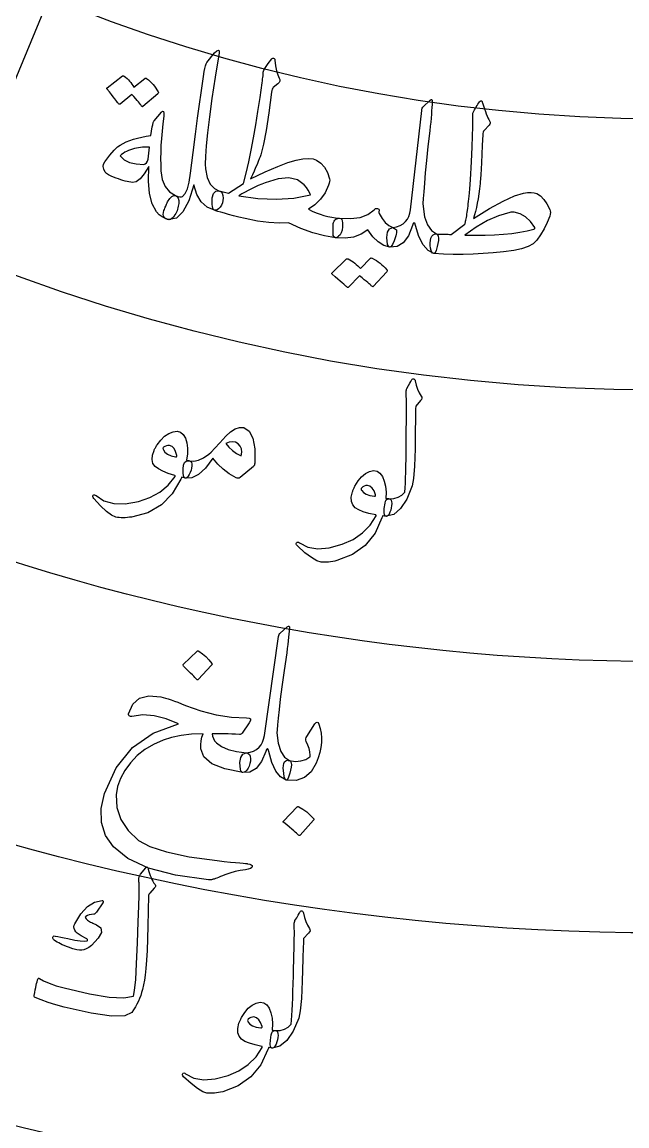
# Model space of a CAD drawing. Header units: millimetres. Extents: x -65 to 65, y -65 to 74.
# Drawn here: x -10.52 to -0.58, y -42.86 to -24.73 of the extents above; entities that cross this region are included whole.
import ezdxf

# ---------------------------------------------------------------- set-up
doc = ezdxf.new("R2010")
doc.units = ezdxf.units.MM
for name, color, linetype in [('CUT_OUTER', 1, 'Continuous'), ('ENGRAVE', 7, 'Continuous'), ('ENGRAVE_FINE', 8, 'Continuous'), ('GUIDE', 3, 'Continuous'), ('TEXT', 5, 'Continuous')]:
    doc.layers.add(name, color=color, linetype=linetype)

msp = doc.modelspace()

# ---------------------------------------------------------------- linework, layer by layer
at = {"layer": 'CUT_OUTER'}
msp.add_arc((0.0001, -0.0001), 64.9999, 179.965066, 0.000048, dxfattribs=at)
at = {"layer": 'ENGRAVE'}
for radius in [57.525, 48.6086, 39.6922, 30.7759]:
    msp.add_circle((0, 0), radius, dxfattribs=at)
at = {"layer": 'ENGRAVE_FINE'}
msp.add_lwpolyline([(-11.7774, -28.4332), (-8.3653, -20.1955)], dxfattribs=at)
for radius in [53.0668, 44.1504, 35.2341, 26.3177]:
    msp.add_circle((0, 0), radius, dxfattribs=at)
at = {"layer": 'GUIDE'}
msp.add_circle((0, 0), 59.475, dxfattribs=at)
at = {"layer": 'TEXT'}
for points in [[(-8.1282, -27.6825), (-8.0926, -27.6273), (-8.0589, -27.5914), (-8.027, -27.5747), (-7.9969, -27.5773), (-7.9588, -27.5914), (-7.9269, -27.5985), (-7.9012, -27.5986), (-7.8816, -27.5917), (-7.8382, -27.5454), (-7.8019, -27.4665), (-7.7726, -27.355), (-7.7501, -27.2109), (-7.7082, -26.8709), (-7.6696, -26.5685), (-7.6346, -26.3037), (-7.6036, -26.0764), (-7.5771, -25.8864), (-7.5555, -25.7336), (-7.5389, -25.6181), (-7.5276, -25.5397), (-7.5179, -25.4885), (-7.5073, -25.4465), (-7.4958, -25.4138), (-7.4836, -25.3902), (-7.3587, -25.2305), (-7.319, -25.197), (-7.293, -25.1863), (-7.2807, -25.1986), (-7.2821, -25.2338), (-7.3458, -25.629), (-7.3985, -25.9794), (-7.4404, -26.2851), (-7.4719, -26.5458), (-7.4938, -26.7616), (-7.5068, -26.9326), (-7.5112, -27.0587), (-7.5071, -27.1398), (-7.4756, -27.28), (-7.4265, -27.3873), (-7.36, -27.4616), (-7.2763, -27.5026), (-7.2499, -27.5159), (-7.231, -27.5398), (-7.2197, -27.5744), (-7.2158, -27.6197), (-7.2185, -27.66), (-7.2277, -27.6981), (-7.2435, -27.734), (-7.266, -27.7677), (-7.2908, -27.7939), (-7.3147, -27.8111), (-7.3377, -27.8191), (-7.3597, -27.8179), (-7.4806, -27.7655), (-7.5774, -27.6787), (-7.6499, -27.5576), (-7.6979, -27.4027), (-7.7802, -27.6623), (-7.8752, -27.8441), (-7.9831, -27.9476), (-8.1038, -27.9728), (-8.1317, -27.9679), (-8.1548, -27.9598), (-8.173, -27.9484), (-8.1862, -27.9336), (-8.1969, -27.9123), (-8.2009, -27.8868), (-8.1982, -27.8572), (-8.189, -27.8233), (-8.1816, -27.8048), (-8.1743, -27.7865), (-8.167, -27.7685), (-8.1598, -27.7506), (-8.1525, -27.7331), (-8.1448, -27.7159), (-8.1367, -27.699), (-8.1282, -27.6825)], [(-6.14, -28.0233), (-6.2937, -28.0301), (-6.4641, -28.021), (-6.6511, -27.9958), (-6.8544, -27.9542), (-6.9557, -27.9306), (-7.0462, -27.9083), (-7.1258, -27.8877), (-7.1945, -27.8686), (-7.2526, -27.8517), (-7.3, -27.8374), (-7.3369, -27.8258), (-7.3633, -27.817), (-7.3754, -27.8056), (-7.3848, -27.786), (-7.3915, -27.7582), (-7.3956, -27.7222), (-7.394, -27.6169), (-7.374, -27.545), (-7.336, -27.5067), (-7.2798, -27.5017), (-7.1263, -27.5381), (-6.8787, -27.3806), (-6.8354, -27.2074), (-6.7938, -27.0245), (-6.7539, -26.8318), (-6.7155, -26.6294), (-6.6786, -26.4175), (-6.6431, -26.1963), (-6.609, -25.9659), (-6.5761, -25.7263), (-6.5707, -25.6921), (-6.5661, -25.6615), (-6.5622, -25.6345), (-6.5589, -25.611), (-6.5565, -25.591), (-6.5553, -25.5745), (-6.5551, -25.5615), (-6.556, -25.5519), (-6.5475, -25.5185), (-6.5213, -25.471), (-6.4776, -25.4092), (-6.4164, -25.3331), (-6.4088, -25.3253), (-6.401, -25.3202), (-6.3931, -25.318), (-6.385, -25.3187), (-6.3776, -25.3222), (-6.3718, -25.3285), (-6.3676, -25.3377), (-6.365, -25.3498), (-6.3526, -25.4461), (-6.3363, -25.5279), (-6.3162, -25.5952), (-6.2924, -25.6479), (-6.2824, -25.6718), (-6.2829, -25.695), (-6.2936, -25.7176), (-6.3148, -25.7394), (-6.3904, -25.8029), (-6.4004, -25.814), (-6.4086, -25.8301), (-6.415, -25.8514), (-6.4196, -25.8778), (-6.4647, -26.2195), (-6.5091, -26.5053), (-6.5534, -26.7351), (-6.598, -26.9088), (-6.6083, -26.9393), (-6.6217, -26.9753), (-6.6384, -27.0168), (-6.6583, -27.0638), (-6.6811, -27.1162), (-6.7067, -27.1737), (-6.7349, -27.2363), (-6.7659, -27.3041), (-6.5235, -27.1886), (-6.3183, -27.0978), (-6.1495, -27.0323), (-6.0164, -26.9928), (-5.9046, -26.9728), (-5.811, -26.9664), (-5.7356, -26.974), (-5.6781, -26.9957), (-5.6072, -27.0449), (-5.5485, -27.1123), (-5.5019, -27.1978), (-5.4672, -27.3016), (-5.4639, -27.3215), (-5.465, -27.3455), (-5.4707, -27.3737), (-5.4808, -27.4061), (-5.5406, -27.5297), (-5.6159, -27.6367), (-5.7069, -27.727), (-5.8137, -27.8004), (-5.7493, -27.8308), (-5.6852, -27.8579), (-5.6213, -27.8819), (-5.5577, -27.9026), (-5.4942, -27.9199), (-5.431, -27.9335), (-5.368, -27.9435), (-5.3052, -27.9498), (-5.2825, -27.9555), (-5.2661, -27.9701), (-5.256, -27.9937), (-5.2523, -28.0262), (-5.2524, -28.0928), (-5.2591, -28.1475), (-5.2725, -28.1904), (-5.2927, -28.2214), (-5.3165, -28.2444), (-5.3367, -28.2602), (-5.3532, -28.2688), (-5.366, -28.2703), (-5.5506, -28.2402), (-5.7414, -28.189), (-5.938, -28.1168), (-6.14, -28.0233)], [(-8.5018, -25.6525), (-8.4962, -25.6495), (-8.4896, -25.6489), (-8.4818, -25.6505), (-8.473, -25.6544), (-8.4446, -25.6778), (-8.4176, -25.7021), (-8.3921, -25.7274), (-8.3679, -25.7536), (-8.345, -25.7811), (-8.3232, -25.81), (-8.3026, -25.8404), (-8.2831, -25.8724), (-8.2801, -25.8812), (-8.2802, -25.8894), (-8.2834, -25.8972), (-8.2897, -25.9045), (-8.5354, -26.1145), (-8.541, -26.1165), (-8.5475, -26.1144), (-8.555, -26.1081), (-8.5635, -26.0977), (-8.5688, -26.0889), (-8.5779, -26.0763), (-8.5908, -26.0597), (-8.6076, -26.0393), (-8.6283, -26.0146), (-8.6531, -25.9855), (-8.6819, -25.9519), (-8.7147, -25.9138), (-8.9107, -26.0731), (-8.9187, -26.0773), (-8.9268, -26.0762), (-8.9349, -26.0698), (-8.9431, -26.0582), (-8.9502, -26.0481), (-8.9616, -26.0327), (-8.9772, -26.0119), (-8.9971, -25.9859), (-9.0216, -25.9544), (-9.0511, -25.9173), (-9.0855, -25.8745), (-9.1249, -25.826), (-9.1283, -25.8191), (-9.1288, -25.8131), (-9.1263, -25.8082), (-9.121, -25.8043), (-8.8711, -25.6115), (-8.8655, -25.6086), (-8.8589, -25.6081), (-8.8511, -25.6098), (-8.8424, -25.6138), (-8.8179, -25.6326), (-8.7947, -25.6527), (-8.7729, -25.6739), (-8.7523, -25.6964), (-8.733, -25.7198), (-8.7149, -25.744), (-8.6979, -25.769), (-8.682, -25.7948)], [(-3.7079, -28.2062), (-3.6901, -28.2193), (-3.6792, -28.2419), (-3.6751, -28.2742), (-3.6777, -28.3161), (-3.6959, -28.4127), (-3.714, -28.4804), (-3.7322, -28.5194), (-3.7504, -28.5296), (-3.8468, -28.4795), (-3.9299, -28.3856), (-3.9993, -28.248), (-4.0547, -28.0669), (-4.0666, -28.0329), (-4.0787, -28.0222), (-4.0909, -28.0349), (-4.1033, -28.0708), (-4.1701, -28.2378), (-4.2547, -28.3525), (-4.3573, -28.4148), (-4.4776, -28.4245), (-4.488, -28.4204), (-4.4971, -28.4114), (-4.505, -28.3975), (-4.5116, -28.3788), (-4.5244, -28.2637), (-4.5144, -28.1793), (-4.4818, -28.1255), (-4.4268, -28.1023), (-4.3637, -28.0888), (-4.3074, -28.0677), (-4.2579, -28.0391), (-4.2152, -28.0029), (-4.1854, -27.9643), (-4.1621, -27.9193), (-4.1453, -27.8677), (-4.1348, -27.8098), (-3.9508, -26.1773), (-3.9467, -26.1562), (-3.9416, -26.1393), (-3.9354, -26.1267), (-3.9281, -26.1184), (-3.8125, -26.011), (-3.7956, -25.9995), (-3.7843, -25.9996), (-3.7785, -26.0112), (-3.7782, -26.0343), (-3.7813, -26.0799), (-3.7847, -26.1295), (-3.7885, -26.1832), (-3.7927, -26.241), (-3.7976, -26.3027), (-3.8037, -26.3684), (-3.811, -26.4381), (-3.8196, -26.5117), (-3.8481, -26.7709), (-3.8722, -27.0007), (-3.892, -27.2012), (-3.9075, -27.3723), (-3.9189, -27.5138), (-3.9264, -27.6254), (-3.93, -27.7071), (-3.9299, -27.7589), (-3.9032, -27.9287), (-3.8572, -28.06), (-3.792, -28.1525), (-3.7079, -28.2062)], [(-3, -26.0369), (-2.9909, -26.0286), (-2.9831, -26.0234), (-2.9765, -26.0212), (-2.971, -26.022), (-2.9649, -26.0259), (-2.9595, -26.0325), (-2.9548, -26.0416), (-2.9508, -26.0535), (-2.935, -26.1045), (-2.9197, -26.1518), (-2.905, -26.1954), (-2.8909, -26.2352), (-2.8772, -26.2709), (-2.8635, -26.302), (-2.85, -26.3286), (-2.8365, -26.3505), (-2.8269, -26.3684), (-2.8249, -26.3864), (-2.8307, -26.4044), (-2.8443, -26.4226), (-2.9224, -26.5052), (-2.9329, -26.5198), (-2.9406, -26.5369), (-2.9456, -26.5567), (-2.9479, -26.579), (-2.9555, -26.7502), (-2.9625, -26.9009), (-2.9689, -27.0313), (-2.9748, -27.1411), (-2.9799, -27.2308), (-2.9842, -27.3005), (-2.9877, -27.3503), (-2.9902, -27.3801), (-3.0006, -27.4678), (-3.012, -27.5508), (-3.0246, -27.6292), (-3.0382, -27.7029), (-3.0526, -27.772), (-3.0678, -27.8364), (-3.0836, -27.8962), (-3.1001, -27.9513), (-2.8359, -27.7899), (-2.6114, -27.6663), (-2.4252, -27.5814), (-2.2761, -27.5359), (-2.2107, -27.5258), (-2.1528, -27.524), (-2.1022, -27.5307), (-2.0589, -27.5457), (-1.9989, -27.5833), (-1.9432, -27.6395), (-1.8916, -27.7144), (-1.8442, -27.8079), (-1.8373, -27.83), (-1.8356, -27.8548), (-1.839, -27.8825), (-1.8476, -27.913), (-1.8908, -28.0218), (-1.9408, -28.1247), (-1.9976, -28.2215), (-2.0611, -28.3123), (-2.1209, -28.3693), (-2.2032, -28.4161), (-2.308, -28.4528), (-2.4354, -28.479), (-2.6053, -28.5005), (-2.7739, -28.5177), (-2.9414, -28.5306), (-3.1075, -28.5393), (-3.2721, -28.5436), (-3.4348, -28.5433), (-3.5954, -28.5385), (-3.754, -28.5291), (-3.7711, -28.5218), (-3.7854, -28.5049), (-3.7971, -28.4782), (-3.806, -28.4418), (-3.8122, -28.3978), (-3.8131, -28.3558), (-3.8087, -28.316), (-3.799, -28.2782), (-3.7842, -28.2461), (-3.7647, -28.2234), (-3.7405, -28.2099), (-3.7115, -28.2057), (-3.6741, -28.2086), (-3.6386, -28.2107), (-3.6051, -28.212), (-3.5737, -28.2126), (-3.5443, -28.2129), (-3.5169, -28.2133), (-3.4917, -28.2139), (-3.4686, -28.2147), (-3.2423, -28.0446), (-3.2395, -28.0364), (-3.2364, -28.0257), (-3.2331, -28.0125), (-3.2295, -27.9969), (-3.2255, -27.9787), (-3.2213, -27.9581), (-3.2168, -27.935), (-3.2121, -27.9095), (-3.2073, -27.8817), (-3.2027, -27.8517), (-3.1983, -27.8198), (-3.1942, -27.7857), (-3.1901, -27.7498), (-3.1858, -27.7123), (-3.1813, -27.6733), (-3.1766, -27.6327), (-3.1718, -27.5867), (-3.1668, -27.5317), (-3.1617, -27.4675), (-3.1564, -27.3942), (-3.1509, -27.3123), (-3.1454, -27.2222), (-3.1398, -27.1239), (-3.1341, -27.0174), (-3.1218, -26.781), (-3.1137, -26.5938), (-3.1098, -26.4558), (-3.1104, -26.367), (-3.1124, -26.3098), (-3.1131, -26.2664), (-3.1124, -26.2368), (-3.1103, -26.2211), (-3.0965, -26.1926), (-3.0828, -26.1659), (-3.0691, -26.1411), (-3.0554, -26.1181), (-3.0417, -26.0964), (-3.0279, -26.0757), (-3.014, -26.0558), (-3, -26.0369)], [(-8.2371, -27.1697), (-8.215, -27.3139), (-8.1675, -27.43), (-8.0948, -27.5179), (-7.9969, -27.5773), (-7.9705, -27.5949), (-7.953, -27.6221), (-7.9445, -27.659), (-7.9451, -27.7055), (-7.9485, -27.7292), (-7.9529, -27.7532), (-7.9584, -27.7773), (-7.9649, -27.8016), (-7.9728, -27.8257), (-7.9824, -27.8493), (-7.9939, -27.8724), (-8.0072, -27.895), (-8.0322, -27.9312), (-8.0561, -27.9564), (-8.0787, -27.9706), (-8.1002, -27.9738), (-8.1604, -27.9563), (-8.2152, -27.9289), (-8.2646, -27.8916), (-8.3085, -27.8446), (-8.3805, -27.712), (-8.426, -27.5431), (-8.4448, -27.338), (-8.4368, -27.097), (-8.512, -27.2178), (-8.5819, -27.3022), (-8.6465, -27.3502), (-8.7055, -27.3619), (-8.7343, -27.358), (-8.7643, -27.3527), (-8.7956, -27.346), (-8.8281, -27.3379), (-8.8621, -27.3283), (-8.8978, -27.3172), (-8.9352, -27.3045), (-8.9743, -27.2902), (-9.0453, -27.2615), (-9.0986, -27.2356), (-9.1344, -27.2127), (-9.1526, -27.1927), (-9.1768, -27.1439), (-9.1863, -27.0991), (-9.181, -27.0583), (-9.161, -27.0216), (-9.0756, -26.9146), (-9.0055, -26.833), (-8.9504, -26.777), (-8.9103, -26.7464), (-8.8606, -26.7195), (-8.8071, -26.6947), (-8.7496, -26.6722), (-8.6882, -26.6517), (-8.6229, -26.6334), (-8.5537, -26.6172), (-8.4806, -26.603), (-8.4036, -26.5908), (-8.3804, -26.4461), (-8.3767, -26.429), (-8.3732, -26.4132), (-8.3699, -26.3988), (-8.3668, -26.3858), (-8.3635, -26.3742), (-8.3596, -26.3643), (-8.355, -26.3561), (-8.3497, -26.3494), (-8.2307, -26.2083), (-8.2102, -26.191), (-8.1963, -26.1963), (-8.189, -26.2242), (-8.1883, -26.2748), (-8.2057, -26.3998), (-8.2196, -26.5212), (-8.2301, -26.6389), (-8.2371, -26.7529), (-8.241, -26.863), (-8.2423, -26.9692), (-8.241, -27.0715), (-8.2371, -27.1697)], [(-8.4258, -26.7814), (-8.4527, -26.781), (-8.4808, -26.7812), (-8.51, -26.7819), (-8.5404, -26.7831), (-8.5719, -26.7857), (-8.6045, -26.7902), (-8.6383, -26.7967), (-8.6733, -26.8052), (-8.7076, -26.8138), (-8.7406, -26.8243), (-8.7724, -26.8365), (-8.8029, -26.8506), (-8.8319, -26.8666), (-8.8591, -26.8846), (-8.8847, -26.9045), (-8.9086, -26.9265), (-8.841, -26.9881), (-8.7533, -27.0316), (-8.6457, -27.057), (-8.5185, -27.0638), (-8.4962, -27.0568), (-8.4765, -27.0399), (-8.4595, -27.0132), (-8.4452, -26.9766)], [(-5.8815, -27.4007), (-5.9913, -27.3185), (-6.1344, -27.2858), (-6.3115, -27.3021), (-6.5236, -27.3668), (-6.5806, -27.3892), (-6.637, -27.4132), (-6.6927, -27.4386), (-6.7477, -27.4654), (-6.8019, -27.4934), (-6.8552, -27.5219), (-6.9077, -27.551), (-6.9592, -27.5808), (-6.6429, -27.6266), (-6.3402, -27.6386), (-6.052, -27.6173), (-5.7789, -27.5633), (-5.7937, -27.5264), (-5.8157, -27.487), (-5.845, -27.4451), (-5.8815, -27.4007)], [(-4.4268, -28.1023), (-4.3995, -28.116), (-4.3799, -28.1289), (-4.3681, -28.1411), (-4.3641, -28.1525), (-4.3638, -28.169), (-4.366, -28.1889), (-4.3705, -28.212), (-4.3774, -28.2385), (-4.4047, -28.3225), (-4.4305, -28.3815), (-4.4548, -28.4155), (-4.4776, -28.4245), (-4.5743, -28.3951), (-4.6664, -28.3381), (-4.7536, -28.2536), (-4.8356, -28.1415), (-4.9443, -28.2126), (-5.0697, -28.2577), (-5.2116, -28.2768), (-5.3697, -28.2696), (-5.3857, -28.2631), (-5.3972, -28.2505), (-5.4042, -28.2319), (-5.4068, -28.2072), (-5.4071, -28.0521), (-5.4071, -28.0348), (-5.4022, -28.0171), (-5.3926, -27.9988), (-5.3783, -27.9802), (-5.3632, -27.9664), (-5.3467, -27.9567), (-5.3285, -27.9509), (-5.3088, -27.9492), (-5.1218, -27.9564), (-4.9635, -27.9352), (-4.8343, -27.8862), (-4.7343, -27.8096), (-4.7223, -27.7988), (-4.7091, -27.7918), (-4.6948, -27.7887), (-4.6792, -27.7895), (-4.6655, -27.7939), (-4.6564, -27.8016), (-4.652, -27.8127), (-4.6523, -27.8271), (-4.6541, -27.8406), (-4.6547, -27.8524), (-4.6541, -27.8626), (-4.6523, -27.8712), (-4.6038, -27.9534), (-4.5499, -28.0193), (-4.4909, -28.069), (-4.4268, -28.1023)], [(-2.4287, -27.8503), (-2.447, -27.8494), (-2.4658, -27.8498), (-2.4852, -27.8515), (-2.5051, -27.8544), (-2.6882, -27.9077), (-2.8723, -27.9875), (-3.0577, -28.0938), (-3.2449, -28.2267), (-3.0727, -28.23), (-2.909, -28.2287), (-2.7537, -28.2229), (-2.607, -28.2127), (-2.4689, -28.1981), (-2.3393, -28.1789), (-2.2184, -28.1553), (-2.106, -28.1273), (-2.0955, -28.1238), (-2.0898, -28.1185), (-2.0891, -28.1116), (-2.0932, -28.1028), (-2.1638, -28.0016), (-2.2431, -27.9259), (-2.3313, -27.8754), (-2.4287, -27.8503)], [(-4.7943, -28.608), (-4.7889, -28.6043), (-4.782, -28.6027), (-4.7736, -28.6032), (-4.7636, -28.6058), (-4.7294, -28.625), (-4.6966, -28.6453), (-4.6652, -28.6668), (-4.635, -28.6893), (-4.606, -28.7133), (-4.5779, -28.7389), (-4.5507, -28.7661), (-4.5245, -28.795), (-4.5199, -28.8033), (-4.5185, -28.8116), (-4.5205, -28.8197), (-4.5259, -28.8278), (-4.7486, -29.0711), (-4.7541, -29.0739), (-4.7614, -29.0727), (-4.7704, -29.0675), (-4.7812, -29.0584), (-4.7883, -29.0505), (-4.8002, -29.0392), (-4.8167, -29.0246), (-4.838, -29.0067), (-4.8642, -28.9852), (-4.8955, -28.9599), (-4.9318, -28.9306), (-4.9732, -28.8975), (-5.152, -29.0833), (-5.1597, -29.0886), (-5.1684, -29.0887), (-5.1782, -29.0835), (-5.1889, -29.0731), (-5.1982, -29.064), (-5.2129, -29.0504), (-5.233, -29.032), (-5.2586, -29.009), (-5.29, -28.9812), (-5.3276, -28.9485), (-5.3716, -28.9109), (-5.4217, -28.8683), (-5.4265, -28.8619), (-5.4281, -28.856), (-5.4264, -28.8508), (-5.4214, -28.8462), (-5.1918, -28.6196), (-5.1864, -28.616), (-5.1794, -28.6145), (-5.171, -28.6151), (-5.161, -28.6178), (-5.1318, -28.6331), (-5.1038, -28.6497), (-5.077, -28.6677), (-5.0513, -28.6871), (-5.0268, -28.7076), (-5.0033, -28.729), (-4.981, -28.7514), (-4.9597, -28.7748)], [(-4.1951, -30.7473), (-4.1675, -30.6981), (-4.146, -30.6589), (-4.1305, -30.6299), (-4.121, -30.6111), (-4.114, -30.5992), (-4.106, -30.5912), (-4.0969, -30.5869), (-4.0869, -30.5864), (-4.076, -30.5899), (-4.0675, -30.5971), (-4.0614, -30.6081), (-4.0578, -30.6228), (-4.0416, -30.6946), (-4.0195, -30.7602), (-3.9914, -30.8197), (-3.9574, -30.873), (-3.9481, -30.8898), (-3.9471, -30.9076), (-3.9543, -30.9264), (-3.9699, -30.9461), (-4.0501, -31.0364), (-4.0513, -31.0814), (-4.0524, -31.1255), (-4.0533, -31.1688), (-4.0541, -31.2113), (-4.0548, -31.2531), (-4.0554, -31.294), (-4.0559, -31.3341), (-4.0562, -31.3735), (-4.0592, -31.7377), (-4.0684, -32.0215), (-4.0843, -32.2248), (-4.1074, -32.3477), (-4.1967, -32.5647), (-4.2979, -32.7202), (-4.4106, -32.8143), (-4.5345, -32.8468), (-4.5378, -32.8464), (-4.541, -32.8459), (-4.5443, -32.8455), (-4.5475, -32.845), (-4.5643, -32.8244), (-4.571, -32.7816), (-4.5675, -32.7166), (-4.5539, -32.6295), (-4.5463, -32.5976), (-4.534, -32.5753), (-4.5168, -32.5627), (-4.4949, -32.5596), (-4.4109, -32.5546), (-4.339, -32.5344), (-4.279, -32.4991), (-4.2312, -32.4487), (-4.2252, -32.3815), (-4.2201, -32.3048), (-4.2161, -32.2186), (-4.2129, -32.123), (-4.2106, -32.0183), (-4.2088, -31.905), (-4.2077, -31.7831), (-4.207, -31.6526), (-4.2053, -31.5245), (-4.2039, -31.4093), (-4.2031, -31.307), (-4.2027, -31.2177), (-4.2024, -31.1413), (-4.2019, -31.078), (-4.2011, -31.0277), (-4.2002, -30.9905), (-4.206, -30.8044), (-4.2045, -30.7863), (-4.2022, -30.7708), (-4.199, -30.7578), (-4.1951, -30.7473)], [(-7.912, -32.237), (-8.0505, -32.476), (-8.2311, -32.6598), (-8.454, -32.7876), (-8.7191, -32.8588), (-8.755, -32.8635), (-8.7901, -32.8669), (-8.8244, -32.8691), (-8.858, -32.87), (-8.8906, -32.8694), (-8.9218, -32.8673), (-8.9518, -32.8636), (-8.9805, -32.8584), (-9.0478, -32.8297), (-9.1307, -32.7694), (-9.2288, -32.6772), (-9.3417, -32.5532), (-9.3529, -32.5367), (-9.3582, -32.5225), (-9.3575, -32.5103), (-9.3509, -32.5002), (-9.3408, -32.4939), (-9.3297, -32.4929), (-9.3174, -32.4973), (-9.3041, -32.507), (-9.1744, -32.5917), (-9.0144, -32.6361), (-8.8248, -32.6397), (-8.6061, -32.6021), (-8.4202, -32.5393), (-8.2577, -32.4503), (-8.1187, -32.3353), (-8.003, -32.1947), (-8.0022, -32.1888), (-8.0028, -32.1839), (-8.005, -32.1798), (-8.0086, -32.1766), (-8.1167, -32.1429), (-8.2067, -32.1068), (-8.2786, -32.0683), (-8.3326, -32.0277), (-8.3692, -31.9769), (-8.3845, -31.9159), (-8.3784, -31.8447), (-8.3511, -31.7632), (-8.3464, -31.7526), (-8.3413, -31.742), (-8.3358, -31.7313), (-8.3298, -31.7205), (-8.3233, -31.7094), (-8.3163, -31.6978), (-8.3087, -31.6857), (-8.3006, -31.6732), (-8.2406, -31.5937), (-8.1769, -31.5315), (-8.1095, -31.4863), (-8.0384, -31.4582), (-7.9711, -31.45), (-7.9149, -31.4646), (-7.8699, -31.502), (-7.8359, -31.5623), (-7.8122, -31.6404), (-7.8009, -31.7269), (-7.802, -31.822), (-7.8155, -31.9257), (-7.8092, -31.9271), (-7.8032, -31.9283), (-7.7972, -31.9292), (-7.7914, -31.9299), (-7.7856, -31.9306), (-7.7797, -31.9315), (-7.7736, -31.9327), (-7.7673, -31.9341), (-7.7471, -31.9438), (-7.7338, -31.9613), (-7.7274, -31.9867), (-7.7278, -32.0199), (-7.7332, -32.0553), (-7.7423, -32.0902), (-7.755, -32.1246), (-7.7714, -32.1585), (-7.7892, -32.1876), (-7.806, -32.2074), (-7.8218, -32.2178), (-7.8366, -32.219), (-7.8972, -32.2042), (-7.899, -32.2098), (-7.902, -32.2171), (-7.9064, -32.2262), (-7.912, -32.237)], [(-6.8759, -31.3897), (-6.7862, -31.4459), (-6.7265, -31.562), (-6.6966, -31.7384), (-6.6964, -31.975), (-6.698, -31.9917), (-6.702, -32.0059), (-6.7084, -32.0175), (-6.7171, -32.0266), (-6.9381, -32.2069), (-6.9531, -32.2174), (-6.969, -32.2225), (-6.9857, -32.2219), (-7.0034, -32.2158), (-7.1136, -32.1496), (-7.2138, -32.0736), (-7.3039, -31.9879), (-7.3839, -31.8927), (-7.5039, -32.0543), (-7.6201, -32.1625), (-7.7322, -32.2171), (-7.8398, -32.2182), (-7.8502, -32.2113), (-7.8589, -32.1961), (-7.866, -32.1726), (-7.8715, -32.1408), (-7.8733, -32.0649), (-7.8662, -32.0061), (-7.8503, -31.9644), (-7.8256, -31.9398), (-7.8137, -31.9355), (-7.8007, -31.9335), (-7.7865, -31.9338), (-7.7713, -31.9365), (-7.6964, -31.9418), (-7.6182, -31.9253), (-7.5366, -31.8872), (-7.4518, -31.8273), (-7.4122, -31.7902), (-7.3516, -31.7282), (-7.2703, -31.6412), (-7.1684, -31.529), (-7.0926, -31.4566), (-7.0187, -31.4092), (-6.9465, -31.3869), (-6.8759, -31.3897)], [(-7.9773, -31.8491), (-7.996, -31.7836), (-8.022, -31.7341), (-8.0552, -31.7005), (-8.0958, -31.6829), (-8.1228, -31.6831), (-8.148, -31.6878), (-8.1715, -31.6971), (-8.1933, -31.7111), (-8.2013, -31.7194), (-8.2048, -31.7297), (-8.2038, -31.742), (-8.1983, -31.7564), (-8.1732, -31.793), (-8.1311, -31.8243), (-8.0721, -31.8504), (-7.9962, -31.8709), (-7.9879, -31.8714), (-7.982, -31.8679), (-7.9785, -31.8604), (-7.9773, -31.8491)], [(-7.169, -31.6478), (-7.1214, -31.7101), (-7.0637, -31.7655), (-6.996, -31.8139), (-6.9184, -31.8552), (-6.9095, -31.7922), (-6.9152, -31.738), (-6.9354, -31.6926), (-6.9703, -31.6559), (-7.0143, -31.6311), (-7.062, -31.6215), (-7.1136, -31.6271), (-7.169, -31.6478)], [(-4.6044, -32.8729), (-4.718, -33.1246), (-4.879, -33.3257), (-5.0878, -33.4756), (-5.3444, -33.5732), (-5.3796, -33.5815), (-5.4142, -33.5885), (-5.4481, -33.5941), (-5.4814, -33.5984), (-5.5139, -33.6012), (-5.5452, -33.6022), (-5.5754, -33.6016), (-5.6045, -33.5993), (-5.6743, -33.5776), (-5.7629, -33.5259), (-5.8698, -33.4442), (-5.9948, -33.3323), (-6.0076, -33.3171), (-6.0142, -33.3034), (-6.0148, -33.2912), (-6.0093, -33.2805), (-5.9999, -33.2732), (-5.9889, -33.2711), (-5.9763, -33.2742), (-5.962, -33.2825), (-5.8244, -33.3537), (-5.6607, -33.3816), (-5.4717, -33.366), (-5.258, -33.3064), (-5.0794, -33.2251), (-4.9267, -33.1201), (-4.8001, -32.9916), (-4.6992, -32.8399), (-4.699, -32.8341), (-4.7002, -32.8292), (-4.7028, -32.8254), (-4.7067, -32.8226), (-4.8176, -32.8), (-4.9108, -32.7731), (-4.9863, -32.7422), (-5.0441, -32.7072), (-5.0857, -32.6605), (-5.107, -32.6013), (-5.1082, -32.5298), (-5.0893, -32.4459), (-5.0857, -32.435), (-5.0817, -32.4239), (-5.0773, -32.4126), (-5.0724, -32.4013), (-5.0671, -32.3896), (-5.0613, -32.3773), (-5.055, -32.3646), (-5.0482, -32.3513), (-4.9965, -32.2662), (-4.9394, -32.1978), (-4.877, -32.146), (-4.8091, -32.1108), (-4.7429, -32.0958), (-4.6856, -32.1047), (-4.637, -32.1373), (-4.5971, -32.1939), (-4.5657, -32.2692), (-4.5456, -32.3541), (-4.5371, -32.4489), (-4.54, -32.5534), (-4.5336, -32.5541), (-4.5274, -32.5547), (-4.5214, -32.555), (-4.5156, -32.5551), (-4.5098, -32.5552), (-4.5037, -32.5555), (-4.4976, -32.5561), (-4.4912, -32.5569), (-4.4701, -32.5644), (-4.4551, -32.5805), (-4.4461, -32.6051), (-4.4432, -32.6382), (-4.445, -32.6739), (-4.4505, -32.7096), (-4.4596, -32.7451), (-4.4725, -32.7805), (-4.4872, -32.8112), (-4.5019, -32.8326), (-4.5166, -32.8446), (-4.5313, -32.8473), (-4.593, -32.8387), (-4.5942, -32.8444), (-4.5965, -32.852), (-4.5999, -32.8615), (-4.6044, -32.8729)], [(-4.7087, -32.4936), (-4.734, -32.4303), (-4.7648, -32.3836), (-4.8013, -32.3536), (-4.8434, -32.3402), (-4.8703, -32.3431), (-4.8949, -32.3504), (-4.9173, -32.3621), (-4.9376, -32.3781), (-4.9447, -32.3872), (-4.9472, -32.3978), (-4.9449, -32.41), (-4.938, -32.4237), (-4.9093, -32.4576), (-4.8642, -32.4845), (-4.8029, -32.5044), (-4.7253, -32.5172), (-4.717, -32.5168), (-4.7115, -32.5127), (-4.7088, -32.505), (-4.7087, -32.4936)], [(-6.1237, -36.86), (-6.1065, -36.8737), (-6.0964, -36.8967), (-6.0934, -36.9291), (-6.0975, -36.9709), (-6.1189, -37.0668), (-6.1393, -37.1339), (-6.1587, -37.1722), (-6.1771, -37.1818), (-6.2713, -37.1286), (-6.3508, -37.0321), (-6.4154, -36.8925), (-6.4649, -36.7097), (-6.4758, -36.6754), (-6.4875, -36.6643), (-6.5, -36.6766), (-6.5135, -36.7122), (-6.5852, -36.877), (-6.6729, -36.9892), (-6.7769, -37.0486), (-6.8967, -37.0551), (-6.9069, -37.0506), (-6.9157, -37.0414), (-6.9232, -37.0273), (-6.9292, -37.0084), (-6.9387, -36.8931), (-6.9264, -36.8089), (-6.8925, -36.7561), (-6.837, -36.7344), (-6.7737, -36.7227), (-6.7169, -36.7031), (-6.6667, -36.6759), (-6.6231, -36.641), (-6.5922, -36.6033), (-6.5676, -36.5589), (-6.5492, -36.5079), (-6.537, -36.4503), (-6.3052, -34.8239), (-6.3005, -34.8029), (-6.2948, -34.7862), (-6.2882, -34.7738), (-6.2806, -34.7658), (-6.1603, -34.6621), (-6.1428, -34.6512), (-6.1313, -34.6516), (-6.1258, -34.6634), (-6.1261, -34.6866), (-6.1305, -34.732), (-6.1354, -34.7816), (-6.1408, -34.8351), (-6.1467, -34.8927), (-6.1535, -34.9543), (-6.1616, -35.0198), (-6.171, -35.0892), (-6.1818, -35.1625), (-6.2182, -35.4207), (-6.2494, -35.6497), (-6.2754, -35.8495), (-6.2962, -36.02), (-6.312, -36.1611), (-6.3229, -36.2724), (-6.3291, -36.354), (-6.3306, -36.4058), (-6.3093, -36.5764), (-6.2677, -36.709), (-6.2057, -36.8036), (-6.1237, -36.86)], [(-7.6443, -35.063), (-7.639, -35.0595), (-7.6325, -35.0582), (-7.6245, -35.059), (-7.6153, -35.0619), (-7.5546, -35.1042), (-7.4989, -35.1518), (-7.4483, -35.2047), (-7.4027, -35.263), (-7.3988, -35.2712), (-7.3979, -35.2788), (-7.4, -35.2857), (-7.4052, -35.2921), (-7.6253, -35.5269), (-7.6328, -35.532), (-7.6409, -35.5319), (-7.6498, -35.5265), (-7.6593, -35.5159), (-7.6675, -35.5067), (-7.6807, -35.4927), (-7.6987, -35.474), (-7.7215, -35.4505), (-7.7496, -35.4221), (-7.7834, -35.3887), (-7.8228, -35.3503), (-7.8678, -35.3069), (-7.8736, -35.3001), (-7.8758, -35.294), (-7.8746, -35.2887), (-7.87, -35.2841)], [(-8.2388, -35.8137), (-8.2019, -35.8229), (-8.1614, -35.8342), (-8.1172, -35.8478), (-8.0693, -35.8634), (-8.0173, -35.8816), (-7.9609, -35.9025), (-7.9, -35.9262), (-7.8345, -35.9525), (-7.5811, -36.0429), (-7.3292, -36.107), (-7.0794, -36.1448), (-6.832, -36.1565), (-6.7891, -36.1608), (-6.767, -36.1761), (-6.7656, -36.2021), (-6.7852, -36.239), (-6.9019, -36.4088), (-6.9121, -36.42), (-6.923, -36.4278), (-6.9347, -36.4323), (-6.9472, -36.4334), (-7.0115, -36.4288), (-7.0732, -36.4253), (-7.1324, -36.4228), (-7.1891, -36.4215), (-7.2436, -36.4208), (-7.2963, -36.4201), (-7.3472, -36.4194), (-7.3962, -36.4188), (-7.39, -36.4603), (-7.3762, -36.4987), (-7.3547, -36.534), (-7.3256, -36.5662), (-7.2408, -36.6279), (-7.1304, -36.6767), (-6.9946, -36.7126), (-6.8334, -36.7351), (-6.803, -36.743), (-6.7815, -36.7613), (-6.7688, -36.7899), (-6.7651, -36.8288), (-6.7678, -36.8704), (-6.7754, -36.9107), (-6.788, -36.9496), (-6.8054, -36.9872), (-6.8255, -37.0178), (-6.8469, -37.0394), (-6.8694, -37.0521), (-6.893, -37.0558), (-7.1892, -36.9974), (-7.4033, -36.9119), (-7.535, -36.8009), (-7.5847, -36.6651), (-7.5846, -36.6006), (-7.5779, -36.5379), (-7.5646, -36.477), (-7.5447, -36.418), (-7.7344, -36.4284), (-7.9073, -36.4495), (-8.0635, -36.4813), (-8.2029, -36.5243), (-8.3609, -36.5933), (-8.5029, -36.678), (-8.6289, -36.7786), (-8.739, -36.8953), (-8.8339, -37.025), (-8.9045, -37.1557), (-8.9506, -37.2877), (-8.9719, -37.421), (-8.9622, -37.6312), (-8.8981, -37.8268), (-8.7789, -38.0074), (-8.6045, -38.1724), (-8.4206, -38.2716), (-8.1443, -38.3612), (-7.7755, -38.4393), (-7.3145, -38.5032), (-7.198, -38.5164), (-7.097, -38.5273), (-7.0115, -38.536), (-6.9415, -38.5427), (-6.8868, -38.5477), (-6.8471, -38.5513), (-6.8226, -38.5536), (-6.8132, -38.5546), (-6.7769, -38.5616), (-6.752, -38.5718), (-6.7382, -38.585), (-6.7357, -38.6013), (-6.7454, -38.6193), (-6.7678, -38.6343), (-6.8028, -38.6461), (-6.8504, -38.6547), (-6.9355, -38.6664), (-7.0198, -38.6841), (-7.1034, -38.7078), (-7.1862, -38.7374), (-7.2247, -38.7531), (-7.2595, -38.7671), (-7.2906, -38.7795), (-7.3179, -38.7902), (-7.3415, -38.7991), (-7.3612, -38.806), (-7.3771, -38.8108), (-7.3892, -38.8136), (-7.3975, -38.8155), (-7.4056, -38.8169), (-7.4137, -38.8179), (-7.4217, -38.8185), (-7.4298, -38.8188), (-7.4385, -38.8189), (-7.4476, -38.819), (-7.4572, -38.819), (-8.0003, -38.745), (-8.4423, -38.6279), (-8.782, -38.4712), (-9.019, -38.2777), (-9.1475, -38.0884), (-9.2141, -37.8788), (-9.2196, -37.6495), (-9.1647, -37.4003), (-8.9724, -36.9774), (-8.7049, -36.6473), (-8.3638, -36.4081), (-7.9494, -36.2576), (-8.1546, -36.1735), (-8.3503, -36.1246), (-8.5372, -36.1111), (-8.7156, -36.1333), (-8.7271, -36.1347), (-8.7381, -36.1334), (-8.7484, -36.1296), (-8.758, -36.123), (-8.766, -36.1153), (-8.7712, -36.1077), (-8.7736, -36.1004), (-8.7732, -36.0932), (-8.7014, -35.9356), (-8.5884, -35.8368), (-8.4343, -35.7963), (-8.2388, -35.8137)], [(-5.8413, -36.4618), (-5.7064, -36.2557), (-5.6879, -36.2336), (-5.671, -36.2273), (-5.6557, -36.2368), (-5.6419, -36.2621), (-5.6204, -36.3348), (-5.6064, -36.4093), (-5.5999, -36.4856), (-5.6009, -36.5637), (-5.6097, -36.644), (-5.6268, -36.727), (-5.6521, -36.8126), (-5.6858, -36.9008), (-5.7695, -37.045), (-5.88, -37.14), (-6.0172, -37.1855), (-6.1808, -37.1812), (-6.1973, -37.1667), (-6.2104, -37.1294), (-6.2202, -37.0692), (-6.2265, -36.9861), (-6.225, -36.9425), (-6.2179, -36.9077), (-6.2054, -36.8815), (-6.1874, -36.8641), (-6.1744, -36.8585), (-6.16, -36.8558), (-6.1443, -36.8561), (-6.1273, -36.8594), (-6.0268, -36.8728), (-5.9367, -36.8668), (-5.857, -36.8414), (-5.7879, -36.7969), (-5.7845, -36.793), (-5.7827, -36.7876), (-5.7825, -36.7805), (-5.7839, -36.7718), (-5.7901, -36.719), (-5.8029, -36.6643), (-5.8221, -36.6075), (-5.8479, -36.5488), (-5.8558, -36.5269), (-5.8574, -36.5051), (-5.8525, -36.4834), (-5.8413, -36.4618)], [(-6.0007, -37.6218), (-5.9954, -37.618), (-5.9885, -37.6164), (-5.9801, -37.6168), (-5.9701, -37.6193), (-5.9029, -37.6588), (-5.8407, -37.7038), (-5.7835, -37.7543), (-5.7312, -37.8104), (-5.7265, -37.8184), (-5.7251, -37.826), (-5.7269, -37.833), (-5.7319, -37.8396), (-5.9484, -38.085), (-5.956, -38.0904), (-5.9646, -38.0907), (-5.9743, -38.0857), (-5.9852, -38.0755), (-5.9945, -38.0667), (-6.0094, -38.0534), (-6.0297, -38.0355), (-6.0554, -38.013), (-6.0871, -37.986), (-6.1252, -37.9542), (-6.1695, -37.9176), (-6.2201, -37.8763), (-6.2267, -37.8697), (-6.2295, -37.8637), (-6.2286, -37.8584), (-6.224, -37.8536)], [(-8.4462, -38.6433), (-8.4367, -38.6807), (-8.426, -38.7165), (-8.4141, -38.7507), (-8.4011, -38.7833), (-8.3867, -38.8144), (-8.3708, -38.8439), (-8.3533, -38.8718), (-8.3343, -38.8982), (-8.3278, -38.9122), (-8.3278, -38.9268), (-8.3342, -38.9421), (-8.3471, -38.9581), (-8.422, -39.0408), (-8.4295, -39.0499), (-8.4351, -39.0578), (-8.4389, -39.0644), (-8.4409, -39.0697), (-8.4458, -39.3359), (-8.4514, -39.5761), (-8.4578, -39.7904), (-8.4652, -39.9787), (-8.4738, -40.1408), (-8.4841, -40.2764), (-8.496, -40.3855), (-8.5097, -40.4681), (-8.5422, -40.6225), (-8.5552, -40.6709), (-8.5707, -40.719), (-8.5886, -40.7668), (-8.609, -40.8142), (-8.632, -40.8613), (-8.6578, -40.908), (-8.6865, -40.9543), (-8.7181, -41.0002), (-8.83, -41.0543), (-9.0527, -41.0588), (-9.3858, -41.0118), (-9.8282, -40.9107), (-9.9648, -40.8727), (-10.0902, -40.8336), (-10.2044, -40.7936), (-10.3073, -40.7528), (-10.316, -40.7462), (-10.3214, -40.7384), (-10.3235, -40.7294), (-10.3224, -40.7191), (-10.3131, -40.6705), (-10.3043, -40.6264), (-10.2961, -40.5868), (-10.2883, -40.5516), (-10.2809, -40.5204), (-10.2738, -40.4929), (-10.267, -40.4691), (-10.2606, -40.4489), (-10.2563, -40.4378), (-10.2505, -40.4324), (-10.2433, -40.4327), (-10.2346, -40.4389), (-10.1667, -40.4795), (-10.076, -40.5194), (-9.9625, -40.5584), (-9.8261, -40.5964), (-9.4146, -40.6936), (-9.0878, -40.7474), (-8.8465, -40.7599), (-8.6909, -40.7326), (-8.6707, -40.6367), (-8.6529, -40.4583), (-8.6374, -40.1974), (-8.6233, -39.8542), (-8.611, -39.5102), (-8.6019, -39.2498), (-8.5968, -39.073), (-8.5959, -38.9798), (-8.5964, -38.9541), (-8.5969, -38.9301), (-8.5973, -38.9078), (-8.5976, -38.8871), (-8.598, -38.8682), (-8.5985, -38.8514), (-8.599, -38.8367), (-8.5995, -38.824), (-8.599, -38.7967), (-8.5942, -38.7715), (-8.5852, -38.7486), (-8.5719, -38.7278), (-8.4885, -38.6208), (-8.482, -38.6138), (-8.4758, -38.6096), (-8.4698, -38.6083), (-8.464, -38.6097), (-8.4578, -38.6154), (-8.4528, -38.6229), (-8.4489, -38.6322), (-8.4462, -38.6433)], [(-9.2017, -39.159), (-9.1962, -39.1611), (-9.1918, -39.1647), (-9.1885, -39.1696), (-9.1864, -39.1759), (-9.1864, -39.181), (-9.1873, -39.1864), (-9.189, -39.192), (-9.1916, -39.1978), (-9.2947, -39.3489), (-9.3065, -39.3639), (-9.3178, -39.3749), (-9.3286, -39.3819), (-9.3387, -39.3849), (-9.3798, -39.3869), (-9.416, -39.3938), (-9.4474, -39.4055), (-9.4738, -39.4222), (-9.4808, -39.4325), (-9.4779, -39.446), (-9.4653, -39.4627), (-9.4429, -39.4826), (-9.4272, -39.4927), (-9.4108, -39.5026), (-9.3938, -39.5123), (-9.3761, -39.5217), (-9.3575, -39.5308), (-9.3378, -39.5398), (-9.3171, -39.5487), (-9.2953, -39.5573), (-9.225, -39.6087), (-9.2158, -39.6825), (-9.268, -39.7789), (-9.3818, -39.8977), (-9.4252, -39.9307), (-9.4657, -39.9548), (-9.5033, -39.9701), (-9.5381, -39.9765), (-9.5744, -39.9755), (-9.6228, -39.967), (-9.6834, -39.9509), (-9.7561, -39.9272), (-9.7929, -39.9142), (-9.8276, -39.9005), (-9.86, -39.8861), (-9.8901, -39.871), (-9.9182, -39.8557), (-9.9443, -39.8409), (-9.9684, -39.8266), (-9.9906, -39.8127), (-10.0034, -39.8006), (-10.0116, -39.7883), (-10.0153, -39.776), (-10.0144, -39.7635), (-10.0094, -39.7517), (-10.0014, -39.7444), (-9.9904, -39.7415), (-9.9765, -39.7432), (-9.9327, -39.751), (-9.8833, -39.7606), (-9.8281, -39.772), (-9.7672, -39.7852), (-9.6536, -39.8094), (-9.5638, -39.8238), (-9.4979, -39.8286), (-9.4559, -39.8239), (-9.45, -39.8213), (-9.4461, -39.8171), (-9.4443, -39.8111), (-9.4445, -39.8034), (-9.4462, -39.7983), (-9.4502, -39.793), (-9.4567, -39.7875), (-9.4655, -39.7819), (-9.5498, -39.7385), (-9.5846, -39.7185), (-9.6132, -39.6967), (-9.6356, -39.6731), (-9.6518, -39.6476), (-9.6639, -39.6193), (-9.6685, -39.5921), (-9.6655, -39.5659), (-9.6551, -39.5407), (-9.5561, -39.3774), (-9.4476, -39.2595), (-9.3295, -39.1867), (-9.2017, -39.159)], [(-6.035, -39.4901), (-6.0064, -39.4413), (-5.9841, -39.4025), (-5.968, -39.3738), (-5.9581, -39.3552), (-5.9509, -39.3434), (-5.9426, -39.3355), (-5.9334, -39.3314), (-5.9232, -39.3311), (-5.9123, -39.3348), (-5.9038, -39.3422), (-5.8978, -39.3532), (-5.8944, -39.368), (-5.8792, -39.4401), (-5.8578, -39.5062), (-5.8304, -39.5662), (-5.7969, -39.6202), (-5.7878, -39.6372), (-5.7871, -39.655), (-5.7947, -39.6736), (-5.8107, -39.693), (-5.8932, -39.7818), (-5.8951, -39.8267), (-5.8969, -39.8708), (-5.8985, -39.9141), (-5.9001, -39.9567), (-5.9015, -39.9984), (-5.9027, -40.0393), (-5.9039, -40.0794), (-5.9049, -40.1188), (-5.9141, -40.4829), (-5.9283, -40.7665), (-5.9478, -40.9695), (-5.9732, -41.092), (-6.0663, -41.3073), (-6.1699, -41.4611), (-6.2839, -41.5533), (-6.4079, -41.5839), (-6.4111, -41.5834), (-6.4144, -41.5829), (-6.4176, -41.5824), (-6.4208, -41.5819), (-6.4372, -41.561), (-6.4432, -41.5181), (-6.4387, -41.4532), (-6.4237, -41.3663), (-6.4157, -41.3345), (-6.403, -41.3125), (-6.3857, -41.3001), (-6.3637, -41.2973), (-6.2799, -41.2937), (-6.2077, -41.2747), (-6.1473, -41.2403), (-6.0986, -41.1908), (-6.0914, -41.1237), (-6.0851, -41.0471), (-6.0795, -40.961), (-6.0748, -40.8654), (-6.0707, -40.7608), (-6.067, -40.6475), (-6.0638, -40.5257), (-6.061, -40.3952), (-6.0572, -40.2671), (-6.054, -40.1519), (-6.0515, -40.0497), (-6.0497, -39.9603), (-6.0483, -39.884), (-6.0468, -39.8207), (-6.0453, -39.7704), (-6.0438, -39.7332), (-6.0469, -39.5469), (-6.0451, -39.5289), (-6.0425, -39.5134), (-6.0392, -39.5005), (-6.035, -39.4901)], [(-6.4779, -41.6089), (-6.5949, -41.859), (-6.758, -42.0579), (-6.9673, -42.2051), (-7.223, -42.3), (-7.258, -42.308), (-7.2924, -42.3147), (-7.3261, -42.32), (-7.3591, -42.324), (-7.3913, -42.3264), (-7.4224, -42.3272), (-7.4523, -42.3264), (-7.4811, -42.3238), (-7.55, -42.3016), (-7.6372, -42.2493), (-7.7425, -42.1669), (-7.8654, -42.0542), (-7.8779, -42.039), (-7.8844, -42.0252), (-7.8849, -42.0131), (-7.8793, -42.0024), (-7.8699, -41.9952), (-7.859, -41.9931), (-7.8465, -41.9963), (-7.8325, -42.0046), (-7.6966, -42.0766), (-7.5345, -42.1057), (-7.3468, -42.0917), (-7.134, -42.0341), (-6.9555, -41.9549), (-6.8024, -41.8517), (-6.6745, -41.7248), (-6.5719, -41.5746), (-6.5716, -41.5687), (-6.5726, -41.5639), (-6.5751, -41.56), (-6.579, -41.5572), (-6.6891, -41.533), (-6.7816, -41.505), (-6.8564, -41.4731), (-6.9136, -41.4375), (-6.9544, -41.3902), (-6.975, -41.3308), (-6.9753, -41.2593), (-6.9554, -41.1757), (-6.9517, -41.1648), (-6.9476, -41.1537), (-6.943, -41.1426), (-6.938, -41.1313), (-6.9326, -41.1196), (-6.9266, -41.1074), (-6.9202, -41.0948), (-6.9132, -41.0815), (-6.8605, -40.9971), (-6.8026, -40.9294), (-6.7395, -40.8784), (-6.6712, -40.8441), (-6.6048, -40.83), (-6.5476, -40.8396), (-6.4994, -40.873), (-6.4602, -40.9302), (-6.4299, -41.0059), (-6.4112, -41.0911), (-6.4041, -41.186), (-6.4087, -41.2904), (-6.4023, -41.2913), (-6.3962, -41.2919), (-6.3902, -41.2923), (-6.3844, -41.2925), (-6.3785, -41.2927), (-6.3725, -41.2931), (-6.3664, -41.2938), (-6.3601, -41.2947), (-6.3391, -41.3026), (-6.3244, -41.3189), (-6.3158, -41.3436), (-6.3135, -41.3767), (-6.3158, -41.4124), (-6.3219, -41.448), (-6.3316, -41.4834), (-6.345, -41.5186), (-6.3602, -41.549), (-6.3752, -41.5702), (-6.39, -41.5819), (-6.4047, -41.5844), (-6.466, -41.5749), (-6.4673, -41.5806), (-6.4698, -41.5882), (-6.4733, -41.5976), (-6.4779, -41.6089)], [(-6.5762, -41.2282), (-6.6005, -41.1645), (-6.6306, -41.1175), (-6.6666, -41.087), (-6.7086, -41.073), (-6.7354, -41.0756), (-6.7601, -41.0825), (-6.7826, -41.0939), (-6.8031, -41.1097), (-6.8103, -41.1187), (-6.8129, -41.1293), (-6.8108, -41.1415), (-6.8041, -41.1553), (-6.7758, -41.1895), (-6.7313, -41.217), (-6.6703, -41.2377), (-6.5931, -41.2516), (-6.5848, -41.2513), (-6.5792, -41.2473), (-6.5764, -41.2396), (-6.5762, -41.2282)]]:
    msp.add_lwpolyline(points, close=True, dxfattribs=at)

doc.saveas('drawing.dxf')
